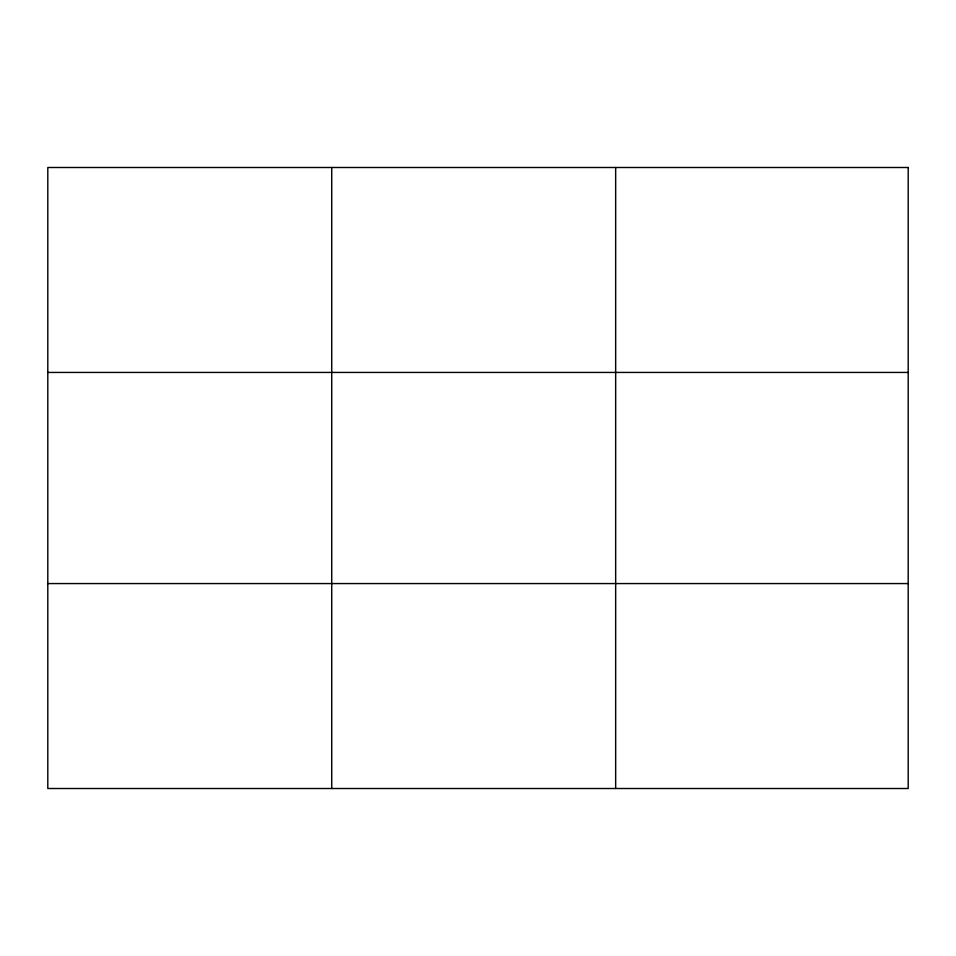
<?xml version="1.0" encoding="UTF-8"?>
<svg xmlns="http://www.w3.org/2000/svg" width="956" height="956" viewBox="0 0 956 956"><rect width="100%" height="100%" fill="white"/><g stroke="black" fill="none" stroke-linecap="round" stroke-linejoin="round"><path stroke-width="1.43" d="M331.732 788.509L331.732 167.491M615.664 788.509L615.664 167.491M47.8 372.434L908.2 372.434M47.8 583.566L908.2 583.566M908.2 167.491L47.8 167.491L47.8 788.509L908.2 788.509L908.2 167.491"/></g></svg>
